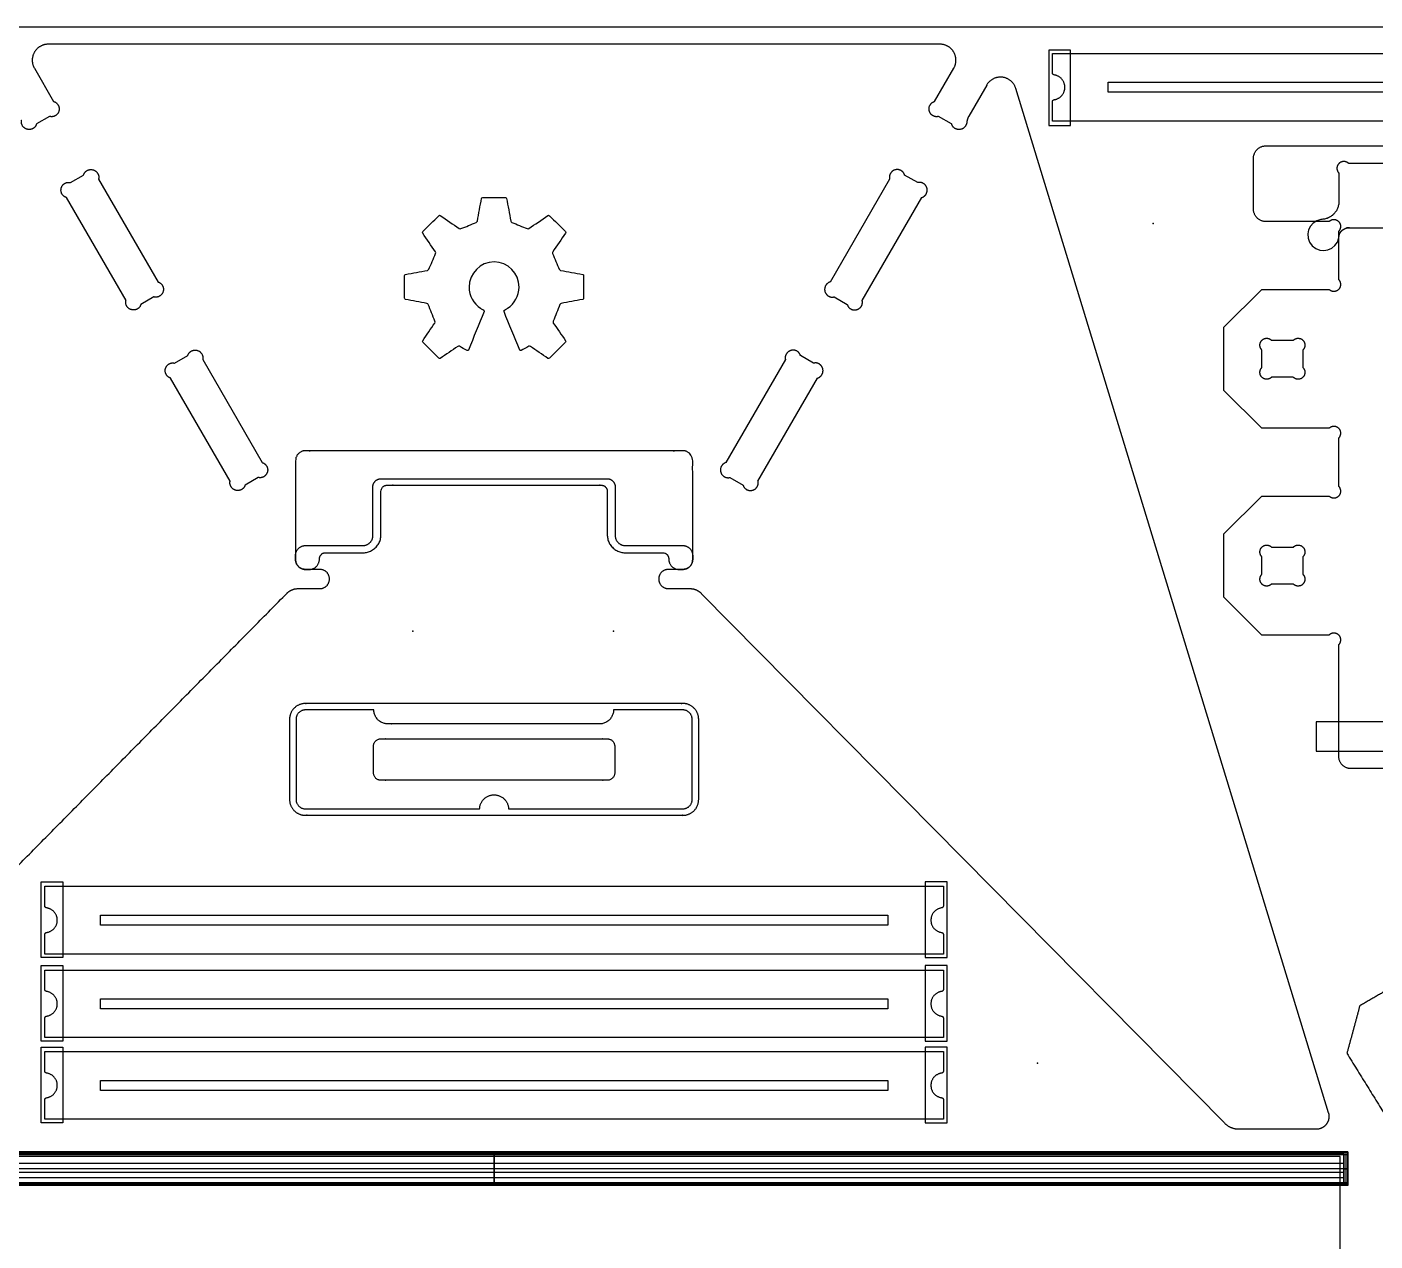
# Model space of a CAD drawing. Header units: millimetres. Extents: x -1 to 403, y -3 to 199.
# Drawn here: x 164.8 to 277.2, y 97.8 to 199 of the extents above; entities that cross this region are included whole.
import ezdxf

# ---------------------------------------------------------------- set-up
doc = ezdxf.new("R2010")
doc.units = ezdxf.units.MM
doc.header["$MEASUREMENT"] = 0
for name, color, linetype, true_color in [('Angled Pocket 3D', 7, 'Continuous', 0xffffff), ('Angled Pocket Entry', 3, 'Continuous', 0x00ff00), ('Board Fixings', 6, 'Continuous', 0xff00ff), ('Pockets 10mm', 5, 'Continuous', 0x0000ff), ('Pockets 5mm', 4, 'Continuous', 0x00ffff), ('Profile - inside', 30, 'Continuous', 0xff7f00), ('Profile - outside', 18, 'Continuous', 0x000000), ('Stock Perimeter', 1, 'Continuous', 0xff0007)]:
    doc.layers.add(name, color=color, linetype=linetype, true_color=true_color)

msp = doc.modelspace()

# ---------------------------------------------------------------- linework, layer by layer
at = {"layer": 'Angled Pocket 3D'}
msp.add_line((274.63, 103.81), (274.96, 103.81), dxfattribs=at)
for points in [[(274.96, 105.22, -10.66), (203.79, 105.22, -10.66), (132.63, 105.22, -10.66)], [(274.96, 105.22), (203.79, 105.22), (132.63, 105.22)], [(274.96, 105.22, -5.33), (203.79, 105.22, -5.33), (132.63, 105.22, -5.33)], [(274.96, 105.1), (203.79, 105.1), (132.63, 105.1)], [(274.63, 104.99, -9), (203.79, 104.99, -9), (132.96, 104.99, -9)], [(274.63, 104.99), (203.79, 104.99), (132.96, 104.99)], [(274.63, 104.99, -4.5), (203.79, 104.99, -4.5), (132.96, 104.99, -4.5)], [(203.79, 102.4, -10.66), (203.79, 103.81, -10.66), (203.79, 105.22, -10.66)], [(203.79, 105.22, -10.66), (203.79, 105.22, -5.33), (203.79, 105.22)], [(203.79, 105.22), (203.79, 105.1), (203.79, 104.99)], [(203.79, 104.99), (203.79, 104.99, -4.5), (203.79, 104.99, -9)], [(203.79, 104.99, -9), (203.79, 104.24, -9), (203.79, 103.49, -9)], [(274.63, 104.99), (274.79, 104.99), (274.96, 104.99)], [(274.63, 102.63), (274.63, 103.81), (274.63, 104.99)], [(274.63, 104.99), (274.63, 104.99, -4.5), (274.63, 104.99, -9)], [(274.63, 104.99, -9), (274.63, 104.24, -9), (274.63, 103.49, -9)], [(274.63, 104.99, -4.5), (274.63, 104.02, -4.5), (274.63, 103.06, -4.5)], [(274.79, 104.99), (274.79, 103.81), (274.79, 102.63)], [(274.96, 105.22), (274.96, 105.1), (274.96, 104.99)], [(274.96, 105.22, -10.66), (274.96, 105.22, -5.33), (274.96, 105.22)], [(274.96, 102.4, -10.66), (274.96, 103.81, -10.66), (274.96, 105.22, -10.66)], [(274.96, 105.22, -5.33), (274.96, 105.1, -5.33), (274.96, 104.99, -5.33)], [(274.96, 104.99), (274.96, 104.99, -4.5), (274.96, 104.99, -9)], [(274.96, 104.99, -9), (274.96, 104.24, -9), (274.96, 103.49, -9)], [(274.96, 102.63), (274.96, 103.81), (274.96, 104.99)], [(274.96, 104.99, -4.5), (274.96, 104.02, -4.5), (274.96, 103.06, -4.5)], [(274.96, 103.81, -10.66), (203.79, 103.81, -10.66), (132.63, 103.81, -10.66)], [(274.63, 104.24, -9), (203.79, 104.24, -9), (132.96, 104.24, -9)], [(274.63, 103.49, -9), (203.79, 103.49, -9), (132.96, 103.49, -9)], [(203.79, 103.49, -9), (203.79, 103.06, -4.5), (203.79, 102.63)], [(274.63, 103.81, -9), (274.63, 103.81, -4.5), (274.63, 103.81)], [(274.63, 103.49, -9), (274.63, 103.06, -4.5), (274.63, 102.63)], [(274.96, 103.81, -9), (274.96, 103.81, -9.83), (274.96, 103.81, -10.66)], [(274.96, 103.81, -9), (274.96, 103.81, -4.5), (274.96, 103.81)], [(274.96, 103.49, -9), (274.96, 103.06, -4.5), (274.96, 102.63)], [(274.96, 102.52), (203.79, 102.52), (132.63, 102.52)], [(274.96, 102.4), (203.79, 102.4), (132.63, 102.4)], [(274.96, 102.4, -10.66), (203.79, 102.4, -10.66), (132.63, 102.4, -10.66)], [(274.96, 102.4, -5.33), (203.79, 102.4, -5.33), (132.63, 102.4, -5.33)], [(274.63, 103.06, -4.5), (203.79, 103.06, -4.5), (132.96, 103.06, -4.5)], [(274.63, 102.63), (203.79, 102.63), (132.96, 102.63)], [(203.79, 102.63), (203.79, 102.52), (203.79, 102.4)], [(203.79, 102.4), (203.79, 102.4, -5.33), (203.79, 102.4, -10.66)], [(274.96, 102.63), (274.79, 102.63), (274.63, 102.63)], [(274.96, 103.14, -5.33), (274.96, 102.77, -5.33), (274.96, 102.4, -5.33)], [(274.96, 102.63), (274.96, 102.52), (274.96, 102.4)], [(274.96, 102.4), (274.96, 102.4, -5.33), (274.96, 102.4, -10.66)]]:
    msp.add_open_spline(points, degree=2, dxfattribs=at)
at = {"layer": 'Angled Pocket Entry'}
msp.add_lwpolyline([(132.96, 104.99), (274.63, 104.99), (274.63, 102.63), (132.96, 102.63)], close=True, dxfattribs=at)
at = {"layer": 'Board Fixings'}
for p in [(258.74, 182.65), (197.01, 148.65), (213.75, 148.65), (249.11, 112.61)]:
    msp.add_point(p, dxfattribs=at)
at = {"layer": 'Pockets 10mm'}
for points in [[(250.03, 190.81), (251.86, 190.81), (251.86, 197.11), (250.03, 197.11)], [(166.03, 127.73), (167.85, 127.73), (167.85, 121.42), (166.03, 121.42)], [(241.56, 127.73), (239.73, 127.73), (239.73, 121.42), (241.56, 121.42)], [(166.03, 120.76), (167.85, 120.76), (167.85, 114.45), (166.03, 114.45)], [(241.56, 120.76), (239.73, 120.76), (239.73, 114.45), (241.56, 114.45)], [(166.03, 113.95), (167.85, 113.95), (167.85, 107.64), (166.03, 107.64)], [(241.56, 113.95), (239.73, 113.95), (239.73, 107.64), (241.56, 107.64)]]:
    msp.add_lwpolyline(points, close=True, dxfattribs=at)
for points, weights, degree, knots in [([(275.03, 187.65), (274.92, 187.76), (274.78, 187.81), (274.63, 187.81), (274.3, 187.81), (274.06, 187.58), (274.06, 187.24), (274.06, 187.09), (274.12, 186.95), (274.23, 186.84)], [0.853553390594, 0.853553513396, 0.902369049864, 1, 0.804737854124, 0.804737854124, 1, 0.902372809268, 0.853557272876, 0.853553390825], 3, [-1555.7415102, -1555.7415102, -1555.7415102, -1555.7415102, -1555.6354805, -1555.6354805, -1555.6354805, -1555.4234209, -1555.4234209, -1555.4234209, -1555.3173953, -1555.3173953, -1555.3173953, -1555.3173953]), ([(274.22, 181.45), (274.22, 181.51), (274.23, 181.56), (274.24, 181.61), (274.25, 181.67), (274.26, 181.72), (274.28, 181.77), (274.3, 181.82), (274.33, 181.87), (274.36, 181.91), (274.39, 181.96), (274.43, 182), (274.46, 182.04), (274.5, 182.08), (274.54, 182.11), (274.59, 182.14), (274.63, 182.17), (274.68, 182.2), (274.73, 182.22), (274.78, 182.24), (274.84, 182.26), (274.89, 182.27), (274.94, 182.28), (275, 182.28), (275.05, 182.28), (294.45, 182.28), (313.84, 182.29), (333.24, 182.29), (352.64, 182.29), (372.03, 182.28), (391.43, 182.28), (391.48, 182.28), (391.54, 182.28), (391.59, 182.27), (391.64, 182.26), (391.7, 182.24), (391.75, 182.22), (391.8, 182.2), (391.84, 182.17), (391.89, 182.14), (391.93, 182.11), (391.98, 182.08), (392.01, 182.04), (392.05, 182), (392.09, 181.96), (392.12, 181.91), (392.15, 181.87), (392.17, 181.82), (392.19, 181.77), (392.22, 181.72), (392.23, 181.67), (392.24, 181.61), (392.25, 181.56), (392.26, 181.51), (392.26, 181.45)], [0.853553390825, 0.85106892907, 0.851325823934, 0.854324075419, 0.851581539463, 0.851581539463, 0.854324075419, 0.851581539463, 0.851581539463, 0.854324075419, 0.851581539463, 0.851581539463, 0.854324075419, 0.851581539463, 0.851581539463, 0.854324075419, 0.851581539463, 0.851581539463, 0.854324075419, 0.851581539463, 0.851581539463, 0.854324075419, 0.851581539463, 0.851581539463, 0.854324075419, 0.854324075419, 0.854324075419, 0.854324075419, 0.854324075419, 0.854324075419, 0.854324075419, 0.851581539463, 0.851581539463, 0.854324075419, 0.851581539463, 0.851581539463, 0.854324075419, 0.851581539463, 0.851581539463, 0.854324075419, 0.851581539463, 0.851581539463, 0.854324075419, 0.851581539463, 0.851581539463, 0.854324075419, 0.851581539463, 0.851581539463, 0.854324075419, 0.851581539463, 0.851581539463, 0.854324075419, 0.851325823934, 0.85106892907, 0.853553390825], 3, [-1492.712626, -1492.712626, -1492.712626, -1492.712626, -1491.731203, -1491.731203, -1491.731203, -1490.749634, -1490.749634, -1490.749634, -1489.768065, -1489.768065, -1489.768065, -1488.786495, -1488.786495, -1488.786495, -1487.804926, -1487.804926, -1487.804926, -1486.823357, -1486.823357, -1486.823357, -1485.841787, -1485.841787, -1485.841787, -1484.860218, -1484.860218, -1484.860218, -1134.327509, -1134.327509, -1134.327509, -783.794799, -783.794799, -783.794799, -782.81323, -782.81323, -782.81323, -781.831661, -781.831661, -781.831661, -780.850091, -780.850091, -780.850091, -779.868522, -779.868522, -779.868522, -778.886952, -778.886952, -778.886952, -777.905383, -777.905383, -777.905383, -776.923814, -776.923814, -776.923814, -775.942391, -775.942391, -775.942391, -775.942391]), ([(189.23, 154.65), (189.23, 153.79), (188.4, 153.79), (188.23, 153.79), (188.07, 153.79), (187.24, 153.79), (187.24, 154.62), (187.24, 158.74), (187.24, 162.86), (187.24, 163.69), (188.07, 163.69), (203.79, 163.69), (219.52, 163.69), (220.35, 163.69), (220.35, 162.86), (220.35, 158.74), (220.35, 154.62), (220.35, 153.79), (219.52, 153.79), (219.35, 153.79), (219.19, 153.79), (218.36, 153.79), (218.36, 154.65), (218.36, 155.18), (217.86, 155.18), (216.29, 155.18), (214.72, 155.18), (213.23, 155.18), (213.23, 156.68), (213.23, 158.5), (213.23, 160.31), (213.23, 160.81), (212.73, 160.81), (203.79, 160.81), (194.86, 160.81), (194.36, 160.81), (194.36, 160.31), (194.36, 158.5), (194.36, 156.68), (194.36, 155.18), (192.86, 155.18), (191.29, 155.18), (189.73, 155.18), (189.23, 155.18), (189.23, 154.65)], [1, 0.707106781187, 1, 1, 1, 0.707106781187, 1, 1, 1, 0.707106781187, 1, 1, 1, 0.707106781187, 1, 1, 1, 0.707106781186, 1, 1, 1, 0.707106781187, 1, 0.707106781187, 1, 1, 1, 0.707106781186, 1, 1, 1, 0.707106781187, 1, 1, 1, 0.707106781186, 1, 1, 1, 0.707106781186, 1, 1, 1, 0.707106781187, 1], 2, [18.453531, 18.453531, 18.453531, 26.306075, 26.306075, 28.306075, 28.306075, 36.158619, 36.158619, 85.810734, 85.810734, 93.663279, 93.663279, 283.146266, 283.146266, 290.99881, 290.99881, 340.650925, 340.650925, 348.503469, 348.503469, 350.503469, 350.503469, 358.356014, 358.356014, 363.068403, 363.068403, 381.975518, 381.975518, 396.108322, 396.108322, 418.01347, 418.01347, 422.724472, 422.724472, 530.393228, 530.393228, 535.10423, 535.10423, 557.009379, 557.009379, 571.142183, 571.142183, 590.049298, 590.049298, 594.761687, 594.761687, 594.761687]), ([(220.85, 141.28), (220.85, 139.06), (220.85, 136.83), (220.85, 134.61), (220.85, 133.83), (220.3, 133.28), (219.52, 133.28), (209.04, 133.28), (198.55, 133.28), (188.07, 133.28), (187.29, 133.28), (186.74, 133.83), (186.74, 134.61), (186.74, 136.83), (186.74, 139.06), (186.74, 141.28), (186.74, 142.06), (187.29, 142.61), (188.07, 142.61), (198.55, 142.61), (209.04, 142.61), (219.52, 142.61), (220.3, 142.61), (220.85, 142.06), (220.85, 141.28)], [1, 1, 1, 1, 0.804737854124, 0.804737854124, 1, 1, 1, 1, 0.804737854124, 0.804737854124, 1, 1, 1, 1, 0.804737854125, 0.804737854125, 1, 1, 1, 1, 0.804737854124, 0.804737854124, 1], 3, [0, 0, 0, 0, 40.152115, 40.152115, 40.152115, 52.715924, 52.715924, 52.715924, 242.19891, 242.19891, 242.19891, 254.762719, 254.762719, 254.762719, 294.914834, 294.914834, 294.914834, 307.478642, 307.478642, 307.478642, 496.961629, 496.961629, 496.961629, 509.525438, 509.525438, 509.525438, 509.525438]), ([(193.74, 136.83), (193.74, 136.2), (194.36, 136.2), (203.79, 136.2), (213.23, 136.2), (213.85, 136.2), (213.85, 136.83), (213.85, 137.93), (213.85, 139.04), (213.85, 139.66), (213.23, 139.66), (203.79, 139.66), (194.36, 139.66), (193.74, 139.66), (193.74, 139.04), (193.74, 137.93), (193.74, 136.83)], [1, 0.707106781187, 1, 1, 1, 0.707106781187, 1, 1, 1, 0.707106781187, 1, 1, 1, 0.707106781187, 1, 1, 1], 2, [0, 0, 0, 4.407052, 4.407052, 122.019918, 122.019918, 126.42697, 126.42697, 139.589771, 139.589771, 143.996824, 143.996824, 261.609689, 261.609689, 266.016742, 266.016742, 279.179543, 279.179543, 279.179543])]:
    msp.add_rational_spline(points, weights, degree=degree, knots=knots, dxfattribs=at)
for points, knots in [([(274.23, 186.84), (274.23, 186.05), (274.22, 185.27), (274.22, 184.48), (274.22, 184.43), (274.22, 184.38), (274.22, 184.33), (274.21, 184.28), (274.2, 184.23), (274.19, 184.18), (274.18, 184.14), (274.17, 184.09), (274.16, 184.04), (274.14, 183.99), (274.13, 183.95), (274.11, 183.9), (274.09, 183.86), (274.07, 183.81), (274.05, 183.77), (274.02, 183.73), (274, 183.69), (273.97, 183.65), (273.94, 183.61), (273.91, 183.57), (273.88, 183.53), (273.85, 183.49), (273.82, 183.45), (273.79, 183.42), (273.75, 183.39), (273.71, 183.35), (273.68, 183.32), (273.64, 183.29), (273.6, 183.26), (273.56, 183.23), (273.52, 183.21), (273.48, 183.18), (273.43, 183.16), (273.39, 183.14), (273.35, 183.11), (273.3, 183.1), (273.26, 183.08), (273.21, 183.06), (273.16, 183.05), (273.12, 183.03), (273.07, 183.02), (273.02, 183.01), (272.97, 183), (272.92, 182.99), (272.88, 182.99), (272.83, 182.98), (272.78, 182.98), (272.73, 182.98)], [-1555.317395, -1555.317395, -1555.317395, -1555.317395, -1541.13149, -1541.13149, -1541.13149, -1540.249087, -1540.249087, -1540.249087, -1539.366683, -1539.366683, -1539.366683, -1538.484279, -1538.484279, -1538.484279, -1537.601876, -1537.601876, -1537.601876, -1536.719472, -1536.719472, -1536.719472, -1535.837068, -1535.837068, -1535.837068, -1534.954664, -1534.954664, -1534.954664, -1534.072261, -1534.072261, -1534.072261, -1533.189857, -1533.189857, -1533.189857, -1532.307453, -1532.307453, -1532.307453, -1531.425049, -1531.425049, -1531.425049, -1530.542646, -1530.542646, -1530.542646, -1529.660242, -1529.660242, -1529.660242, -1528.777838, -1528.777838, -1528.777838, -1527.895434, -1527.895434, -1527.895434, -1527.012701, -1527.012701, -1527.012701, -1527.012701]), ([(391.45, 187.65), (372.04, 187.65), (352.64, 187.65), (333.24, 187.66), (313.84, 187.65), (294.43, 187.65), (275.03, 187.65)], [-712.913583, -712.913583, -712.913583, -712.913583, -362.279819, -362.279819, -362.279819, -11.646201, -11.646201, -11.646201, -11.646201]), ([(202.31, 182.73), (202.35, 182.74), (202.39, 182.79), (202.4, 182.84), (202.52, 183.47), (202.63, 184.1), (202.75, 184.73), (202.76, 184.78), (202.8, 184.81), (202.85, 184.81), (203.48, 184.81), (204.11, 184.81), (204.74, 184.81), (204.78, 184.81), (204.83, 184.78), (204.83, 184.73), (204.95, 184.1), (205.07, 183.47), (205.19, 182.84), (205.19, 182.79), (205.24, 182.74), (205.28, 182.73)], [882.443219, 882.443219, 882.443219, 882.443219, 883.443219, 883.443219, 883.443219, 895.059824, 895.059824, 895.059824, 896.059824, 896.059824, 896.059824, 907.424615, 907.424615, 907.424615, 908.424615, 908.424615, 908.424615, 920.0411, 920.0411, 920.0411, 921.0411, 921.0411, 921.0411, 921.0411]), ([(198.91, 180.14), (198.93, 180.18), (198.93, 180.24), (198.9, 180.28), (198.55, 180.8), (198.19, 181.31), (197.84, 181.83), (197.81, 181.87), (197.82, 181.93), (197.85, 181.96), (198.29, 182.41), (198.74, 182.85), (199.18, 183.29), (199.21, 183.33), (199.27, 183.33), (199.31, 183.31), (199.84, 182.94), (200.36, 182.58), (200.89, 182.22), (200.93, 182.19), (200.99, 182.19), (201.03, 182.21)], [835.865076, 835.865076, 835.865076, 835.865076, 836.865076, 836.865076, 836.865076, 848.236558, 848.236558, 848.236558, 849.236558, 849.236558, 849.236558, 860.600113, 860.600113, 860.600113, 861.600113, 861.600113, 861.600113, 873.171925, 873.171925, 873.171925, 874.171925, 874.171925, 874.171925, 874.171925]), ([(206.55, 182.21), (206.59, 182.19), (206.66, 182.19), (206.69, 182.22), (207.22, 182.58), (207.75, 182.94), (208.28, 183.31), (208.31, 183.33), (208.37, 183.33), (208.4, 183.29), (208.85, 182.85), (209.29, 182.41), (209.74, 181.96), (209.77, 181.93), (209.77, 181.87), (209.75, 181.83), (209.39, 181.31), (209.04, 180.8), (208.68, 180.28), (208.66, 180.24), (208.65, 180.18), (208.67, 180.14)], [929.312394, 929.312394, 929.312394, 929.312394, 930.312394, 930.312394, 930.312394, 941.883665, 941.883665, 941.883665, 942.883665, 942.883665, 942.883665, 954.24722, 954.24722, 954.24722, 955.24722, 955.24722, 955.24722, 966.619074, 966.619074, 966.619074, 967.619074, 967.619074, 967.619074, 967.619074]), ([(272.73, 182.98), (271.69, 182.81), (271.27, 181.54), (272.74, 180.03), (274.02, 180.41), (274.22, 181.45)], [-1527.012701, -1527.012701, -1527.012701, -1527.012701, -1509.858557, -1509.858557, -1492.712626, -1492.712626, -1492.712626, -1492.712626]), ([(196.41, 176.31), (196.37, 176.32), (196.33, 176.36), (196.33, 176.41), (196.33, 177.04), (196.33, 177.66), (196.33, 178.29), (196.33, 178.34), (196.37, 178.38), (196.41, 178.39), (197.02, 178.5), (197.63, 178.62), (198.24, 178.73), (198.29, 178.74), (198.34, 178.78), (198.35, 178.82)], [801.678219, 801.678219, 801.678219, 801.678219, 802.678219, 802.678219, 802.678219, 814.042682, 814.042682, 814.042682, 815.042682, 815.042682, 815.042682, 826.274058, 826.274058, 826.274058, 827.274058, 827.274058, 827.274058, 827.274058]), ([(204.92, 175.58), (205.5, 175.95), (205.88, 176.6), (205.88, 177.34), (205.88, 178.49), (204.94, 179.43), (203.79, 179.43), (202.64, 179.43), (201.71, 178.49), (201.71, 177.34), (201.71, 176.6), (202.09, 175.95), (202.67, 175.58)], [1088.943875, 1088.943875, 1088.943875, 1088.943875, 1089.943875, 1089.943875, 1089.943875, 1090.943875, 1090.943875, 1090.943875, 1091.943875, 1091.943875, 1091.943875, 1092.943875, 1092.943875, 1092.943875, 1092.943875]), ([(209.23, 178.82), (209.25, 178.78), (209.3, 178.74), (209.34, 178.73), (209.95, 178.62), (210.56, 178.5), (211.18, 178.39), (211.22, 178.38), (211.26, 178.34), (211.26, 178.29), (211.26, 177.66), (211.26, 177.04), (211.26, 176.41), (211.26, 176.36), (211.22, 176.32), (211.18, 176.31), (210.58, 176.2), (209.98, 176.09), (209.39, 175.98), (209.34, 175.97), (209.3, 175.92), (209.28, 175.88)], [976.21035, 976.21035, 976.21035, 976.21035, 977.21035, 977.21035, 977.21035, 988.441081, 988.441081, 988.441081, 989.441081, 989.441081, 989.441081, 1000.805544, 1000.805544, 1000.805544, 1001.805544, 1001.805544, 1001.805544, 1012.761004, 1012.761004, 1012.761004, 1013.761004, 1013.761004, 1013.761004, 1013.761004]), ([(198.3, 175.88), (198.29, 175.92), (198.24, 175.97), (198.2, 175.98), (197.6, 176.09), (197.01, 176.2), (196.41, 176.31)], [1168.128217, 1168.128217, 1168.128217, 1168.128217, 1169.128217, 1169.128217, 1169.128217, 1180.083677, 1180.083677, 1180.083677, 1180.083677]), ([(202.67, 175.58), (202.7, 175.55), (202.74, 175.52), (202.77, 175.5), (202.82, 175.47), (202.88, 175.44), (202.93, 175.41), (202.97, 175.38), (202.99, 175.33), (202.97, 175.29), (202.53, 174.22), (202.09, 173.16), (201.65, 172.09), (201.63, 172.05), (201.58, 172.03), (201.54, 172.05)], [1092.943875, 1092.943875, 1092.943875, 1092.943875, 1093.943875, 1093.943875, 1093.943875, 1095.077393, 1095.077393, 1095.077393, 1096.077393, 1096.077393, 1096.077393, 1116.902593, 1116.902593, 1116.902593, 1117.902593, 1117.902593, 1117.902593, 1117.902593]), ([(206.04, 172.05), (206, 172.03), (205.95, 172.05), (205.94, 172.09), (205.5, 173.16), (205.06, 174.22), (204.62, 175.29), (204.6, 175.33), (204.62, 175.38), (204.65, 175.41), (204.71, 175.44), (204.76, 175.47), (204.81, 175.5), (204.84, 175.52), (204.88, 175.55), (204.92, 175.58)], [1063.985716, 1063.985716, 1063.985716, 1063.985716, 1064.985716, 1064.985716, 1064.985716, 1085.810916, 1085.810916, 1085.810916, 1086.810916, 1086.810916, 1086.810916, 1087.943875, 1087.943875, 1087.943875, 1088.943875, 1088.943875, 1088.943875, 1088.943875]), ([(200.9, 172.4), (200.86, 172.42), (200.8, 172.42), (200.76, 172.39), (200.28, 172.06), (199.79, 171.73), (199.31, 171.39), (199.27, 171.37), (199.21, 171.37), (199.18, 171.4), (198.74, 171.85), (198.29, 172.29), (197.85, 172.74), (197.82, 172.77), (197.81, 172.83), (197.84, 172.86), (198.17, 173.36), (198.51, 173.85), (198.85, 174.34), (198.88, 174.38), (198.88, 174.45), (198.86, 174.49)], [1122.280868, 1122.280868, 1122.280868, 1122.280868, 1123.280868, 1123.280868, 1123.280868, 1133.903322, 1133.903322, 1133.903322, 1134.903322, 1134.903322, 1134.903322, 1146.267804, 1146.267804, 1146.267804, 1147.267804, 1147.267804, 1147.267804, 1158.080927, 1158.080927, 1158.080927, 1159.080927, 1159.080927, 1159.080927, 1159.080927]), ([(208.72, 174.49), (208.7, 174.45), (208.71, 174.38), (208.73, 174.34), (209.07, 173.85), (209.41, 173.36), (209.75, 172.86), (209.78, 172.83), (209.77, 172.77), (209.74, 172.74), (209.29, 172.29), (208.85, 171.85), (208.4, 171.4), (208.37, 171.37), (208.31, 171.37), (208.28, 171.39), (207.79, 171.73), (207.31, 172.06), (206.82, 172.39), (206.79, 172.42), (206.72, 172.42), (206.68, 172.4)], [1022.808294, 1022.808294, 1022.808294, 1022.808294, 1023.808294, 1023.808294, 1023.808294, 1034.621045, 1034.621045, 1034.621045, 1035.621045, 1035.621045, 1035.621045, 1046.985528, 1046.985528, 1046.985528, 1047.985528, 1047.985528, 1047.985528, 1058.607441, 1058.607441, 1058.607441, 1059.607441, 1059.607441, 1059.607441, 1059.607441])]:
    msp.add_open_spline(points, degree=3, knots=knots, dxfattribs=at)
for points, degree in [([(201.03, 182.21), (201.46, 182.38), (201.88, 182.56), (202.31, 182.73)], 3), ([(205.28, 182.73), (205.7, 182.56), (206.13, 182.38), (206.55, 182.21)], 3), ([(198.35, 178.82), (198.54, 179.26), (198.73, 179.7), (198.91, 180.14)], 3), ([(208.67, 180.14), (208.86, 179.7), (209.05, 179.26), (209.23, 178.82)], 3), ([(198.86, 174.49), (198.68, 174.95), (198.49, 175.42), (198.3, 175.88)], 3), ([(209.28, 175.88), (209.1, 175.42), (208.91, 174.95), (208.72, 174.49)], 3), ([(201.54, 172.05), (201.33, 172.17), (201.12, 172.28), (200.9, 172.4)], 3), ([(206.68, 172.4), (206.47, 172.28), (206.26, 172.17), (206.04, 172.05)], 3), ([(272.33, 141.09), (272.33, 139.86), (272.33, 138.62)], 2), ([(393.21, 141.09), (332.77, 141.09), (272.33, 141.09)], 2), ([(272.33, 138.62), (332.77, 138.62), (393.21, 138.62)], 2)]:
    msp.add_open_spline(points, degree=degree, dxfattribs=at)
at = {"layer": 'Pockets 5mm'}
for points in [[(254.98, 193.59), (254.98, 194), (254.98, 194.42)], [(254.98, 194.42), (287.8, 194.42), (320.62, 194.42)], [(320.62, 193.59), (287.8, 193.59), (254.98, 193.59)], [(170.97, 124.12), (170.97, 124.53), (170.97, 124.95)], [(170.97, 124.95), (203.79, 124.95), (236.61, 124.95)], [(236.61, 124.95), (236.61, 124.53), (236.61, 124.12)], [(236.61, 124.12), (203.79, 124.12), (170.97, 124.12)], [(170.97, 117.15), (170.97, 117.56), (170.97, 117.98)], [(170.97, 117.98), (203.79, 117.98), (236.61, 117.98)], [(236.61, 117.15), (203.79, 117.15), (170.97, 117.15)], [(236.61, 117.98), (236.61, 117.56), (236.61, 117.15)], [(170.97, 110.34), (170.97, 110.76), (170.97, 111.17)], [(170.97, 111.17), (203.79, 111.17), (236.61, 111.17)], [(236.61, 110.34), (203.79, 110.34), (170.97, 110.34)], [(236.61, 111.17), (236.61, 110.76), (236.61, 110.34)]]:
    msp.add_open_spline(points, degree=2, dxfattribs=at)
at = {"layer": 'Profile - inside'}
for p, q in [((168.47, 186.05), (169.57, 186.68)), ((239.11, 186.05), (238.01, 186.68)), ((170.81, 186.35), (175.78, 177.76)), ((236.77, 186.35), (231.81, 177.76)), ((173.11, 176.22), (168.14, 184.81)), ((234.48, 176.22), (239.44, 184.81)), ((175.44, 176.52), (174.34, 175.89)), ((232.14, 176.52), (233.24, 175.89)), ((267.8, 170.62), (267.8, 172.1)), ((268.61, 172.9), (270.42, 172.9)), ((271.23, 172.1), (271.23, 170.62)), ((177.16, 170.99), (178.26, 171.62)), ((179.5, 171.29), (184.46, 162.7)), ((228.09, 171.29), (223.12, 162.7)), ((230.43, 170.99), (229.33, 171.62)), ((181.79, 161.16), (176.83, 169.75)), ((225.79, 161.16), (230.76, 169.75)), ((270.42, 169.82), (268.61, 169.82)), ((184.13, 161.46), (183.03, 160.82)), ((223.46, 161.46), (224.56, 160.82)), ((268.61, 155.65), (270.42, 155.65)), ((267.8, 153.38), (267.8, 154.85)), ((271.23, 154.85), (271.23, 153.38)), ((270.42, 152.57), (268.61, 152.57))]:
    msp.add_line(p, q, dxfattribs=at)
for points, weights in [([(169.57, 186.68), (169.68, 187.14), (170.18, 187.14)], [0.914479800225, 0.759094695356, 0.99999965519]), ([(170.18, 187.14), (170.84, 187.14), (170.84, 186.49)], [1, 0.707106781188, 1]), ([(237.4, 187.14), (236.75, 187.14), (236.75, 186.49)], [1, 0.707106781188, 1]), ([(238.01, 186.68), (237.9, 187.14), (237.4, 187.14)], [0.914479800225, 0.759094695356, 0.99999965519]), ([(168.01, 184.86), (167.45, 185.18), (167.77, 185.75)], [1, 0.707106781187, 1]), ([(167.77, 185.75), (168.02, 186.18), (168.47, 186.05)], [0.999999655009, 0.758844497036, 0.914802986509]), ([(170.84, 186.49), (170.84, 186.4), (170.81, 186.35)], [0.99999992637, 0.948648925429, 0.91530398577]), ([(236.75, 186.49), (236.75, 186.4), (236.77, 186.35)], [0.99999992637, 0.948648925429, 0.91530398577]), ([(239.81, 185.75), (239.56, 186.18), (239.11, 186.05)], [0.999999655009, 0.758844497036, 0.914802986509]), ([(239.57, 184.86), (240.14, 185.18), (239.81, 185.75)], [1, 0.707106781187, 1]), ([(168.14, 184.81), (168.09, 184.82), (168.01, 184.86)], [0.915068393826, 0.948467354884, 0.999999950683]), ([(239.44, 184.81), (239.5, 184.82), (239.57, 184.86)], [0.915068393826, 0.948467354884, 0.999999950683]), ([(175.78, 177.76), (175.83, 177.75), (175.91, 177.71)], [0.91530398577, 0.948648933379, 0.999999950856]), ([(175.91, 177.71), (176.47, 177.38), (176.14, 176.82)], [1, 0.707106781188, 1]), ([(231.68, 177.71), (231.11, 177.38), (231.44, 176.82)], [1, 0.707106781188, 1]), ([(231.81, 177.76), (231.75, 177.75), (231.68, 177.71)], [0.91530398577, 0.948648933379, 0.999999950856]), ([(176.14, 176.82), (175.89, 176.39), (175.44, 176.52)], [0.999999540197, 0.758968221665, 0.914643109956]), ([(231.44, 176.82), (231.69, 176.39), (232.14, 176.52)], [0.999999540197, 0.758968221665, 0.914643109956]), ([(173.08, 176.08), (173.08, 176.17), (173.11, 176.22)], [0.999999901367, 0.948287697425, 0.914835758084]), ([(173.73, 175.43), (173.08, 175.43), (173.08, 176.08)], [1, 0.707106781187, 1]), ([(174.34, 175.89), (174.23, 175.43), (173.73, 175.43)], [0.914823286124, 0.758828803916, 0.999999655002]), ([(233.24, 175.89), (233.35, 175.43), (233.85, 175.43)], [0.914823286124, 0.758828803916, 0.999999655002]), ([(233.85, 175.43), (234.5, 175.43), (234.5, 176.08)], [1, 0.707106781187, 1]), ([(234.5, 176.08), (234.5, 176.17), (234.48, 176.22)], [0.999999901367, 0.948287697425, 0.914835758084]), ([(178.26, 171.62), (178.37, 172.08), (178.87, 172.08)], [0.914479800225, 0.759094695356, 0.99999965519]), ([(178.87, 172.08), (179.52, 172.08), (179.52, 171.43)], [1, 0.707106781188, 1]), ([(228.72, 172.08), (228.06, 172.08), (228.06, 171.43)], [1, 0.707106781188, 1]), ([(229.33, 171.62), (229.22, 172.08), (228.72, 172.08)], [0.914479800225, 0.759094695356, 0.99999965519]), ([(176.46, 170.69), (176.71, 171.12), (177.16, 170.99)], [0.999999655009, 0.758844497036, 0.914802986509]), ([(179.52, 171.43), (179.52, 171.34), (179.5, 171.29)], [0.99999992637, 0.948648925429, 0.91530398577]), ([(228.06, 171.43), (228.06, 171.34), (228.09, 171.29)], [0.99999992637, 0.948648925429, 0.91530398577]), ([(231.13, 170.69), (230.88, 171.12), (230.43, 170.99)], [0.999999655009, 0.758844497036, 0.914802986509]), ([(176.7, 169.8), (176.13, 170.12), (176.46, 170.69)], [1, 0.707106781187, 1]), ([(176.83, 169.75), (176.77, 169.76), (176.7, 169.8)], [0.915068393826, 0.948467354884, 0.999999950683]), ([(230.76, 169.75), (230.81, 169.76), (230.89, 169.8)], [0.915068393826, 0.948467354884, 0.999999950683]), ([(230.89, 169.8), (231.45, 170.12), (231.13, 170.69)], [1, 0.707106781187, 1]), ([(184.46, 162.7), (184.52, 162.69), (184.59, 162.65)], [0.91530398577, 0.948648933379, 0.999999950856]), ([(184.59, 162.65), (185.16, 162.32), (184.83, 161.76)], [1, 0.707106781188, 1]), ([(222.99, 162.65), (222.43, 162.32), (222.75, 161.76)], [1, 0.707106781188, 1]), ([(223.12, 162.7), (223.07, 162.69), (222.99, 162.65)], [0.91530398577, 0.948648933379, 0.999999950856]), ([(181.77, 161.02), (181.77, 161.1), (181.79, 161.16)], [0.999999901367, 0.948287697425, 0.914835758084]), ([(182.42, 160.37), (181.77, 160.37), (181.77, 161.02)], [1, 0.707106781187, 1]), ([(183.03, 160.82), (182.92, 160.37), (182.42, 160.37)], [0.914823286124, 0.758828803916, 0.999999655002]), ([(184.83, 161.76), (184.58, 161.33), (184.13, 161.46)], [0.999999540197, 0.758968221665, 0.914643109956]), ([(222.75, 161.76), (223.01, 161.33), (223.46, 161.46)], [0.999999540197, 0.758968221665, 0.914643109956]), ([(224.56, 160.82), (224.67, 160.37), (225.17, 160.37)], [0.914823286124, 0.758828803916, 0.999999655002]), ([(225.17, 160.37), (225.82, 160.37), (225.82, 161.02)], [1, 0.707106781187, 1]), ([(225.82, 161.02), (225.82, 161.1), (225.79, 161.16)], [0.999999901367, 0.948287697425, 0.914835758084])]:
    msp.add_rational_spline(points, weights, degree=2, dxfattribs=at)
for points, weights, knots in [([(267.8, 172.1), (267.64, 172.26), (267.64, 172.5), (267.64, 173.07), (268.21, 173.07), (268.44, 173.07), (268.61, 172.9)], [0.853553390595, 0.853553926963, 1, 0.707106781187, 1, 0.853553504965, 0.853553390593], [30.1818537, 30.1818537, 30.1818537, 30.2878822, 30.2878822, 30.4999399, 30.4999399, 30.6059687, 30.6059687, 30.6059687]), ([(270.42, 172.9), (270.59, 173.07), (270.82, 173.07), (271.39, 173.07), (271.39, 172.5), (271.39, 172.26), (271.23, 172.1)], [0.853553390594, 0.853553630516, 1, 0.707106781187, 1, 0.853553961879, 0.853553390596], [41.5244294, 41.5244294, 41.5244294, 41.6304581, 41.6304581, 41.8425159, 41.8425159, 41.9485444, 41.9485444, 41.9485444]), ([(268.61, 169.82), (268.44, 169.65), (268.21, 169.65), (267.64, 169.65), (267.64, 170.22), (267.64, 170.46), (267.8, 170.62)], [0.853553390593, 0.85355349534, 1, 0.707106781187, 1, 0.853553961879, 0.853553390596], [20.8984086, 20.8984086, 20.8984086, 21.0044374, 21.0044374, 21.2164952, 21.2164952, 21.3225236, 21.3225236, 21.3225236]), ([(271.23, 170.62), (271.39, 170.46), (271.39, 170.22), (271.39, 169.65), (270.82, 169.65), (270.59, 169.65), (270.42, 169.82)], [0.853553390595, 0.853553926963, 1, 0.707106781187, 1, 0.853555348646, 0.853553390619], [50.8078744, 50.8078744, 50.8078744, 50.9139033, 50.9139033, 51.1259616, 51.1259616, 51.2319894, 51.2319894, 51.2319894]), ([(267.8, 154.85), (267.64, 155.01), (267.64, 155.25), (267.64, 155.82), (268.21, 155.82), (268.44, 155.82), (268.61, 155.65)], [0.853553390595, 0.853553926963, 1, 0.707106781187, 1, 0.853553504965, 0.853553390593], [30.1818537, 30.1818537, 30.1818537, 30.2878822, 30.2878822, 30.4999399, 30.4999399, 30.6059687, 30.6059687, 30.6059687]), ([(270.42, 155.65), (270.59, 155.82), (270.82, 155.82), (271.39, 155.82), (271.39, 155.25), (271.39, 155.01), (271.23, 154.85)], [0.853553390594, 0.853553630516, 1, 0.707106781187, 1, 0.853553961879, 0.853553390596], [41.5244294, 41.5244294, 41.5244294, 41.6304581, 41.6304581, 41.8425159, 41.8425159, 41.9485444, 41.9485444, 41.9485444]), ([(268.61, 152.57), (268.44, 152.4), (268.21, 152.4), (267.64, 152.4), (267.64, 152.97), (267.64, 153.21), (267.8, 153.38)], [0.853553390593, 0.85355349534, 1, 0.707106781187, 1, 0.853553961879, 0.853553390596], [20.8984086, 20.8984086, 20.8984086, 21.0044374, 21.0044374, 21.2164952, 21.2164952, 21.3225236, 21.3225236, 21.3225236]), ([(271.23, 153.38), (271.39, 153.21), (271.39, 152.97), (271.39, 152.4), (270.82, 152.4), (270.59, 152.4), (270.42, 152.57)], [0.853553390595, 0.853553926963, 1, 0.707106781187, 1, 0.853555348646, 0.853553390619], [50.8078744, 50.8078744, 50.8078744, 50.9139033, 50.9139033, 51.1259616, 51.1259616, 51.2319894, 51.2319894, 51.2319894])]:
    msp.add_rational_spline(points, weights, degree=2, knots=knots, dxfattribs=at)
at = {"layer": 'Profile - outside'}
for p, q in [((240.97, 197.59), (166.62, 197.59)), ((250.34, 195.19), (250.34, 196.82)), ((250.34, 196.82), (325.25, 196.82)), ((165.47, 195.59), (167.07, 192.81)), ((240.51, 192.81), (242.12, 195.59)), ((244.86, 194.19), (243.37, 191.6)), ((273.37, 108.48), (247.28, 193.91)), ((250.34, 191.18), (250.34, 192.81)), ((166.74, 191.57), (165.64, 190.94)), ((241.94, 190.94), (240.84, 191.57)), ((325.25, 191.18), (250.34, 191.18)), ((268.15, 189.12), (398.31, 189.12)), ((273.41, 182.8), (268.15, 182.8)), ((274.22, 177.96), (274.22, 181.99)), ((264.64, 173.99), (267.8, 177.15)), ((267.8, 177.15), (273.41, 177.15)), ((264.64, 168.72), (264.64, 173.99)), ((267.8, 165.56), (264.64, 168.72)), ((273.41, 165.56), (267.8, 165.56)), ((274.22, 160.72), (274.22, 164.75)), ((194.36, 161.35), (213.23, 161.35)), ((193.69, 157.14), (193.69, 160.69)), ((213.89, 160.69), (213.89, 157.14)), ((264.64, 156.75), (267.8, 159.91)), ((267.8, 159.91), (273.41, 159.91)), ((193.69, 156.61), (193.69, 157.14)), ((213.89, 157.14), (213.89, 156.61)), ((264.64, 151.48), (264.64, 156.75)), ((188.07, 155.78), (192.86, 155.78)), ((214.72, 155.78), (219.52, 155.78)), ((187.24, 154.62), (187.24, 154.95)), ((220.35, 154.95), (220.35, 154.62)), ((189.27, 153.79), (188.07, 153.79)), ((219.52, 153.79), (218.32, 153.79)), ((187.46, 152.19), (189.27, 152.19)), ((218.32, 152.19), (220.13, 152.19)), ((221.07, 151.79), (264.68, 107.62)), ((267.8, 148.32), (264.64, 151.48)), ((273.41, 148.32), (267.8, 148.32)), ((391.25, 137.18), (275.21, 137.18)), ((166.34, 125.73), (166.34, 127.36)), ((166.34, 127.36), (241.25, 127.36)), ((241.25, 127.36), (241.25, 125.73)), ((166.34, 121.71), (166.34, 123.34)), ((241.25, 123.34), (241.25, 121.71)), ((241.25, 121.71), (166.34, 121.71)), ((166.34, 118.75), (166.34, 120.38)), ((166.34, 120.38), (241.25, 120.38)), ((241.25, 120.38), (241.25, 118.75)), ((166.34, 114.74), (166.34, 116.37)), ((241.25, 116.37), (241.25, 114.74)), ((241.25, 114.74), (166.34, 114.74)), ((166.34, 111.95), (166.34, 113.58)), ((166.34, 113.58), (241.25, 113.58)), ((241.25, 113.58), (241.25, 111.95)), ((166.34, 107.93), (166.34, 109.56)), ((241.25, 109.56), (241.25, 107.93)), ((241.25, 107.93), (166.34, 107.93)), ((265.86, 107.12), (272.17, 107.12)), ((272.17, 107.12), (272.32, 107.12))]:
    msp.add_line(p, q, dxfattribs=at)
msp.add_lwpolyline([(133.24, 90.71), (274.34, 90.71), (274.34, 104.82), (133.24, 104.82)], close=True, dxfattribs=at)
for points, weights, knots in [([(166.62, 197.59), (165.85, 197.59), (165.47, 196.92), (165.08, 196.26), (165.47, 195.59)], [1, 0.866038016081, 1, 0.866038016081, 1], [2994.533351, 2994.533351, 2994.533351, 3002.910528, 3002.910528, 3011.287705, 3011.287705, 3011.287705]), ([(242.12, 195.59), (242.5, 196.26), (242.12, 196.92), (241.74, 197.59), (240.97, 197.59)], [1, 0.866038016081, 1, 0.866038016081, 1], [2529.86974, 2529.86974, 2529.86974, 2538.246917, 2538.246917, 2546.624093, 2546.624093, 2546.624093]), ([(247.28, 193.91), (247.03, 194.74), (246.16, 194.84), (245.3, 194.94), (244.86, 194.19)], [1, 0.83622973123, 1, 0.83622973123, 1], [2457.900625, 2457.900625, 2457.900625, 2467.187423, 2467.187423, 2476.474221, 2476.474221, 2476.474221]), ([(250.49, 192.97), (251.38, 193.1), (251.38, 194), (251.38, 194.9), (250.49, 195.03)], [1, 0.754298029456, 1, 0.754298029456, 1], [935.458796, 935.458796, 935.458796, 944.411447, 944.411447, 953.364098, 953.364098, 953.364098]), ([(167.07, 192.81), (167.13, 192.81), (167.21, 192.76), (167.77, 192.44), (167.45, 191.87), (167.2, 191.44), (166.74, 191.57)], [0.999291590934, 1.03583174274, 1.09231790091, 0.772385394945, 1.09231790091, 0.828882906907, 0.999278344932], [3030.664779, 3030.664779, 3030.664779, 3030.899187, 3030.899187, 3032.226849, 3032.226849, 3033.320103, 3033.320103, 3033.320103]), ([(240.84, 191.57), (240.39, 191.44), (240.14, 191.87), (239.81, 192.44), (240.38, 192.76), (240.45, 192.81), (240.51, 192.81)], [0.999278344932, 0.828882906907, 1.09231790091, 0.772385394945, 1.09231790091, 1.03583174274, 0.999291590934], [2507.837341, 2507.837341, 2507.837341, 2508.930596, 2508.930596, 2510.258257, 2510.258257, 2510.492665, 2510.492665, 2510.492665]), ([(165.64, 190.94), (165.53, 190.48), (165.03, 190.48), (164.38, 190.48), (164.38, 191.13), (164.38, 191.22), (164.41, 191.27)], [0.999278344932, 0.829198385725, 1.09253332861, 0.772537725335, 1.09253332861, 1.03643070132, 1.00000026049], [3040.974456, 3040.974456, 3040.974456, 3042.067711, 3042.067711, 3043.395372, 3043.395372, 3043.62978, 3043.62978, 3043.62978]), ([(243.2, 191.07), (243.14, 190.48), (242.55, 190.48), (242.05, 190.48), (241.94, 190.94)], [1.05260560209, 0.793931962585, 1.09253332861, 0.829198385725, 0.999278344932], [2497.850837, 2497.850837, 2497.850837, 2499.089734, 2499.089734, 2500.182988, 2500.182988, 2500.182988]), ([(274.22, 181.99), (274.38, 182.16), (274.38, 182.39), (274.38, 182.96), (273.81, 182.96), (273.58, 182.96), (273.41, 182.8)], [0.99999944135, 0.999999476233, 1.17157222075, 0.828426661945, 1.17157222075, 0.999999450893, 0.99999944135], [5327.0863335, 5327.0863335, 5327.0863335, 5327.1923623, 5327.1923623, 5327.4044199, 5327.4044199, 5327.5104487, 5327.5104487, 5327.5104487]), ([(273.41, 177.15), (273.58, 176.99), (273.81, 176.99), (274.38, 176.99), (274.38, 177.55), (274.38, 177.79), (274.22, 177.96)], [0.999999441349, 0.99999962304, 1.17157222075, 0.828426661944, 1.17157222075, 0.99999981153, 0.99999944135], [5302.3608948, 5302.3608948, 5302.3608948, 5302.4669235, 5302.4669235, 5302.6789812, 5302.6789812, 5302.7850099, 5302.7850099, 5302.7850099]), ([(274.22, 164.75), (274.38, 164.92), (274.38, 165.15), (274.38, 165.72), (273.81, 165.72), (273.58, 165.72), (273.41, 165.56)], [0.999999441349, 0.999999558045, 1.17157222075, 0.828426661945, 1.17157222075, 0.999999450892, 0.999999441349], [5148.7695741, 5148.7695741, 5148.7695741, 5148.8756028, 5148.8756028, 5149.0876604, 5149.0876604, 5149.1936892, 5149.1936892, 5149.1936892]), ([(273.41, 159.91), (273.58, 159.75), (273.81, 159.75), (274.38, 159.75), (274.38, 160.32), (274.38, 160.55), (274.22, 160.72)], [0.999999441349, 0.999999541229, 1.17157222075, 0.828426661945, 1.17157222075, 0.999999529184, 0.999999441349], [5124.0441354, 5124.0441354, 5124.0441354, 5124.1501642, 5124.1501642, 5124.3622218, 5124.3622218, 5124.4682505, 5124.4682505, 5124.4682505]), ([(189.27, 152.19), (190.07, 152.19), (190.07, 152.99), (190.07, 153.79), (189.27, 153.79)], [1, 0.707106781187, 1, 0.707106781187, 1], [4048.27783, 4048.27783, 4048.27783, 4055.839398, 4055.839398, 4063.400965, 4063.400965, 4063.400965]), ([(218.32, 153.79), (217.52, 153.79), (217.52, 152.99), (217.52, 152.19), (218.32, 152.19)], [1, 0.707106781187, 1, 0.707106781187, 1], [4348.135613, 4348.135613, 4348.135613, 4355.69718, 4355.69718, 4363.258748, 4363.258748, 4363.258748]), ([(274.22, 147.51), (274.38, 147.68), (274.38, 147.92), (274.38, 148.48), (273.81, 148.48), (273.58, 148.48), (273.41, 148.32)], [0.999999441376, 1.0000015783, 1.17157222075, 0.828426661945, 1.17157222075, 0.999999532705, 0.999999441349], [4970.4519267, 4970.4519267, 4970.4519267, 4970.5579545, 4970.5579545, 4970.7700127, 4970.7700127, 4970.8760418, 4970.8760418, 4970.8760418]), ([(193.76, 142.07), (190.91, 142.07), (188.07, 142.07), (187.28, 142.07), (187.28, 141.28), (187.28, 137.94), (187.28, 134.61), (187.28, 133.82), (188.07, 133.82), (195.33, 133.82), (202.59, 133.82)], [1, 1, 1, 0.707106781186, 1, 1, 1, 0.707106781186, 1, 1, 1], [-1266.080531, -1266.080531, -1266.080531, -1231.799929, -1231.799929, -1223.945947, -1223.945947, -1183.793832, -1183.793832, -1175.93985, -1175.93985, -1088.444045, -1088.444045, -1088.444045]), ([(213.76, 142.07), (213.72, 140.9), (212.55, 140.9), (203.76, 140.9), (194.96, 140.9), (193.8, 140.9), (193.76, 142.07)], [1, 0.719194952228, 1, 1, 1, 0.719194952235, 1], [-1393.539114, -1393.539114, -1393.539114, -1382.809822, -1382.809822, -1276.809822, -1276.809822, -1266.080531, -1266.080531, -1266.080531]), ([(205, 133.82), (209.83, 133.82), (214.66, 133.82), (217.09, 133.82), (219.52, 133.82), (220.31, 133.82), (220.31, 134.61), (220.31, 137.94), (220.31, 141.28), (220.31, 142.07), (219.52, 142.07)], [1, 1, 1, 1, 1, 0.707106781187, 1, 1, 1, 0.707106781187, 1], [-1066.985462, -1066.985462, -1066.985462, -1008.741088, -1008.741088, -979.489657, -979.489657, -971.635675, -971.635675, -931.48356, -931.48356, -923.629578, -923.629578, -923.629578]), ([(202.59, 133.82), (202.63, 134.99), (203.79, 134.99), (204.96, 134.99), (205, 133.82)], [1, 0.719194952228, 1, 0.719194952228, 1], [-1088.444045, -1088.444045, -1088.444045, -1077.714753, -1077.714753, -1066.985462, -1066.985462, -1066.985462]), ([(166.48, 123.51), (167.38, 123.63), (167.38, 124.53), (167.38, 125.44), (166.48, 125.56)], [1, 0.754298029456, 1, 0.754298029456, 1], [443.799671, 443.799671, 443.799671, 452.752322, 452.752322, 461.704973, 461.704973, 461.704973]), ([(241.1, 125.56), (240.21, 125.44), (240.21, 124.53), (240.21, 123.63), (241.1, 123.51)], [1, 0.754298029456, 1, 0.754298029456, 1], [935.458796, 935.458796, 935.458796, 944.411447, 944.411447, 953.364098, 953.364098, 953.364098]), ([(166.48, 116.53), (167.38, 116.66), (167.38, 117.56), (167.38, 118.46), (166.48, 118.59)], [1, 0.754298029456, 1, 0.754298029456, 1], [443.799671, 443.799671, 443.799671, 452.752322, 452.752322, 461.704973, 461.704973, 461.704973]), ([(241.1, 118.59), (240.21, 118.46), (240.21, 117.56), (240.21, 116.66), (241.1, 116.53)], [1, 0.754298029456, 1, 0.754298029456, 1], [935.458796, 935.458796, 935.458796, 944.411447, 944.411447, 953.364098, 953.364098, 953.364098]), ([(274.89, 113.43), (278.13, 108.2), (281.37, 102.96), (281.76, 102.33), (282.5, 102.33), (317.78, 102.33), (353.06, 102.33), (353.8, 102.33), (354.19, 102.96), (357.43, 108.2), (360.67, 113.43)], [1, 1, 1, 0.873547940575, 1, 1, 1, 0.873203471259, 1, 0.999999996133, 1], [760.988656, 760.988656, 760.988656, 835.170565, 835.170565, 843.304194, 843.304194, 1268.329772, 1268.329772, 1276.474718, 1276.474718, 1350.644296, 1350.644296, 1350.644296]), ([(166.48, 109.73), (167.38, 109.85), (167.38, 110.76), (167.38, 111.66), (166.48, 111.78)], [1, 0.754298029456, 1, 0.754298029456, 1], [443.799671, 443.799671, 443.799671, 452.752322, 452.752322, 461.704973, 461.704973, 461.704973]), ([(241.1, 111.78), (240.21, 111.66), (240.21, 110.76), (240.21, 109.85), (241.1, 109.73)], [1, 0.754298029456, 1, 0.754298029456, 1], [935.458796, 935.458796, 935.458796, 944.411447, 944.411447, 953.364098, 953.364098, 953.364098]), ([(272.32, 107.12), (272.9, 107.12), (273.21, 107.55), (273.53, 107.98), (273.37, 108.48)], [1.00000013966, 0.893028449559, 1.00000019067, 0.893028526071, 0.999999986638], [4790.4790058, 4790.4790058, 4790.4790058, 4790.712389, 4790.712389, 4790.9457719, 4790.9457719, 4790.9457719])]:
    msp.add_rational_spline(points, weights, degree=2, knots=knots, dxfattribs=at)
for points, weights in [([(250.49, 195.03), (250.34, 195.05), (250.34, 195.19)], [1, 0.754298029456, 1]), ([(250.34, 192.81), (250.34, 192.95), (250.49, 192.97)], [1, 0.754298029456, 1]), ([(243.36, 191.59), (243.23, 191.35), (243.2, 191.07)], [1, 0.97868531692, 1]), ([(243.37, 191.6), (243.37, 191.6), (243.36, 191.59)], [1, 0.999978033787, 1]), ([(267.1, 188.07), (267.1, 189.12), (268.15, 189.12)], [0.999999441351, 0.707107130342, 0.999999860338]), ([(268.15, 182.8), (267.1, 182.8), (267.1, 183.85)], [0.99999944135, 0.707107031585, 0.999999581011]), ([(193.69, 160.69), (193.69, 161.35), (194.36, 161.35)], [1, 0.707106781187, 1]), ([(213.23, 161.35), (213.89, 161.35), (213.89, 160.69)], [1, 0.707106781187, 1]), ([(192.86, 155.78), (193.69, 155.78), (193.69, 156.61)], [1, 0.707106781187, 1]), ([(213.89, 156.61), (213.89, 155.78), (214.72, 155.78)], [1, 0.707106781186, 1]), ([(187.24, 154.95), (187.24, 155.78), (188.07, 155.78)], [1, 0.707106781187, 1]), ([(219.52, 155.78), (220.35, 155.78), (220.35, 154.95)], [1, 0.707106949774, 1.00000013966]), ([(188.07, 153.79), (187.24, 153.79), (187.24, 154.62)], [1, 0.707106781187, 1]), ([(220.35, 154.62), (220.35, 153.79), (219.52, 153.79)], [1.00000013966, 0.707106879943, 1.00000013966]), ([(186.51, 151.79), (186.9, 152.19), (187.46, 152.19)], [1, 0.922623405743, 1]), ([(220.13, 152.19), (220.68, 152.19), (221.07, 151.79)], [1, 0.922623405743, 1]), ([(275.21, 137.18), (274.22, 137.18), (274.22, 138.18)], [1, 0.707107029603, 1]), ([(166.48, 125.56), (166.34, 125.58), (166.34, 125.73)], [1, 0.754298029456, 1]), ([(241.25, 125.73), (241.25, 125.58), (241.1, 125.56)], [1, 0.754298029456, 1]), ([(166.34, 123.34), (166.34, 123.49), (166.48, 123.51)], [1, 0.754298029456, 1]), ([(241.1, 123.51), (241.25, 123.49), (241.25, 123.34)], [1, 0.754298029456, 1]), ([(166.48, 118.59), (166.34, 118.61), (166.34, 118.75)], [1, 0.754298029456, 1]), ([(241.25, 118.75), (241.25, 118.61), (241.1, 118.59)], [1, 0.754298029456, 1]), ([(166.34, 116.37), (166.34, 116.51), (166.48, 116.53)], [1, 0.754298029456, 1]), ([(241.1, 116.53), (241.25, 116.51), (241.25, 116.37)], [1, 0.754298029456, 1]), ([(166.48, 111.78), (166.34, 111.8), (166.34, 111.95)], [1, 0.754298029456, 1]), ([(241.25, 111.95), (241.25, 111.8), (241.1, 111.78)], [1, 0.754298029456, 1]), ([(166.34, 109.56), (166.34, 109.71), (166.48, 109.73)], [1, 0.754298029456, 1]), ([(241.1, 109.73), (241.25, 109.71), (241.25, 109.56)], [1, 0.754298029456, 1]), ([(264.68, 107.62), (265.17, 107.12), (265.86, 107.12)], [1, 0.922623405744, 1])]:
    msp.add_rational_spline(points, weights, degree=2, dxfattribs=at)
for points in [[(267.1, 183.85), (267.1, 185.96), (267.1, 188.07)], [(142.91, 107.62), (164.71, 129.7), (186.51, 151.79)], [(274.22, 138.18), (274.22, 142.84), (274.22, 147.51)], [(219.52, 142.07), (216.64, 142.07), (213.76, 142.07)], [(280.98, 120.29), (278.47, 118.84), (275.96, 117.39)], [(275.96, 117.39), (275.43, 115.41), (274.89, 113.43)]]:
    msp.add_open_spline(points, degree=2, dxfattribs=at)
at = {"layer": 'Stock Perimeter'}
msp.add_line((-1.5, 199.03), (403.21, 199.03), dxfattribs=at)

doc.saveas('drawing.dxf')
